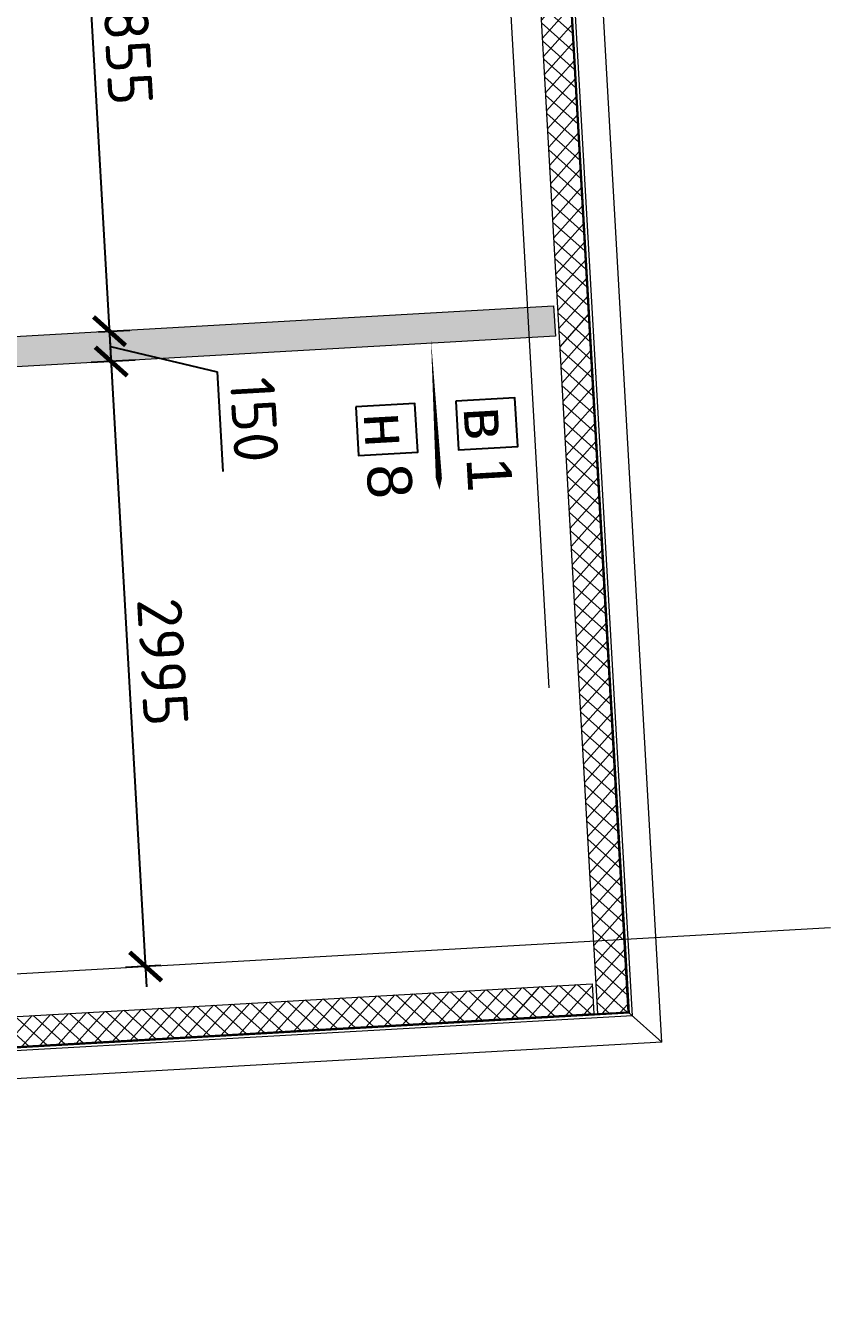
# Model space of a CAD drawing. Header units: metres. Extents: x 107714.6 to 107779.8, y 110796.6 to 110847.9.
# Drawn here: x 107728.69 to 107732.67, y 110797.51 to 110803.79 of the extents above; entities that cross this region are included whole.
import ezdxf

# ---------------------------------------------------------------- set-up
doc = ezdxf.new("R2010")
doc.units = ezdxf.units.M
doc.header["$PDMODE"] = 35
doc.header["$PDSIZE"] = 0.01
doc.linetypes.add('CENTER', pattern=[50.8, 31.75, -6.35, 6.35, -6.35])
for name, color, linetype in [('2023.11.08_В_ОТКЛОНЕНИЯ', 7, 'Continuous'), ('2023.11.08_Н_ОТКЛОНЕНИЯ', 7, 'Continuous'), ('размеры', 7, 'Continuous')]:
    doc.layers.add(name, color=color, linetype=linetype)
for name, color, linetype, lineweight in [('S-WALL-PATT', 7, 'Continuous', 0), ('Выноски', 7, 'Continuous', 15), ('Обобщенные модели', 7, 'Continuous', 18), ('ОСИ', 251, 'CENTER', 18), ('Стены', 7, 'Continuous', 18), ('Стены штриховка', 7, 'Continuous', 9), ('Цоколь', 252, 'Continuous', 18)]:
    doc.layers.add(name, color=color, linetype=linetype, lineweight=lineweight)
doc.styles.add('AxeAndPointZ', font='arial.ttf')
doc.styles.add('GOST 2.304 type A', font='isocpeur.ttf')
doc.dimstyles.new('ISO-25', dxfattribs={"dimtxt": 0.22, "dimasz": 0.15, "dimexe": 0.1, "dimexo": 0, "dimgap": 0.06, "dimtad": 1, "dimdec": 0, "dimlfac": 1000, "dimtxsty": 'GOST 2.304 type A', "dimblk": 'ARCHTICK', "dimcen": 2.5, "dimdle": 0.1, "dimadec": 0, "dimazin": 0, "dimtfac": 1, "dimtdec": 0, "dimtmove": 0, "dimatfit": 3, "dimfxl": 1, "dimarcsym": 0})

# ---------------------------------------------------------------- blocks, each defined once
blk = doc.blocks.new('_ARCHTICK')
at = {"color": 0, "linetype": 'ByBlock', "const_width": 0.15}
blk.add_lwpolyline([(-0.5, -0.5), (0.5, 0.5)], dxfattribs=at)
blk = doc.blocks.new('*D183')
at = {"layer": 'Defpoints', "color": 0, "transparency": 16777216}
for p in [(107729.1179, 110802.1243), (107729.2361, 110802.131), (107729.3631, 110799.1384)]:
    blk.add_point(p, dxfattribs=at)
at = {"layer": 'размеры', "color": 0, "lineweight": -2, "transparency": 16777216}
for p, q in [((107729.2935, 110799.0343), (107729.1122, 110802.2241)), ((107729.2361, 110802.131), (107729.0181, 110802.1186)), ((107729.3631, 110799.1384), (107729.188, 110799.1285))]:
    blk.add_line(p, q, dxfattribs=at)
at = {"layer": 'размеры', "color": 0, "lineweight": -2, "transparency": 16777216, "xscale": 0.15, "yscale": 0.15, "zscale": 0.15}
for p, rotation in [((107729.1179, 110802.1243), 93.25304974487426), ((107729.2879, 110799.1341), 273.2530497448743)]:
    blk.add_blockref('_ARCHTICK', p, dxfattribs=dict(at, rotation=rotation))
at = {"layer": 'размеры', "color": 0, "transparency": 16777216, "insert": (107729.3726, 110800.6389), "char_height": 0.22, "attachment_point": 5, "rotation": 273.25305, "style": 'GOST 2.304 type A'}
blk.add_mtext('2995', dxfattribs=at)
blk = doc.blocks.new('*D184')
at = {"layer": 'Defpoints', "color": 0, "transparency": 16777216}
for p in [(107729.0542, 110802.271), (107729.1094, 110802.2741), (107729.2361, 110802.131)]:
    blk.add_point(p, dxfattribs=at)
at = {"layer": 'размеры', "color": 0, "lineweight": -2, "transparency": 16777216}
for p, q in [((107729.1236, 110802.0245), (107729.1037, 110802.3739)), ((107729.0542, 110802.271), (107729.2092, 110802.2798)), ((107729.1137, 110802.1992), (107729.6417, 110802.073)), ((107729.2361, 110802.131), (107729.0181, 110802.1186)), ((107729.6417, 110802.073), (107729.6697, 110801.5798))]:
    blk.add_line(p, q, dxfattribs=at)
at = {"layer": 'размеры', "color": 0, "lineweight": -2, "transparency": 16777216, "xscale": 0.15, "yscale": 0.15, "zscale": 0.15}
for p, rotation in [((107729.1094, 110802.2741), 93.25304974487426), ((107729.1179, 110802.1243), 273.2530497448743)]:
    blk.add_blockref('_ARCHTICK', p, dxfattribs=dict(at, rotation=rotation))
at = {"layer": 'размеры', "color": 0, "transparency": 16777216, "insert": (107729.8254, 110801.836), "char_height": 0.22, "attachment_point": 5, "rotation": 273.25305, "style": 'GOST 2.304 type A'}
blk.add_mtext('150', dxfattribs=at)
blk = doc.blocks.new('*D185')
at = {"layer": 'Defpoints', "color": 0, "transparency": 16777216}
for p in [(107728.9474, 110805.1245), (107728.9474, 110805.1245), (107729.0542, 110802.271)]:
    blk.add_point(p, dxfattribs=at)
at = {"layer": 'размеры', "color": 0, "lineweight": -2, "transparency": 16777216}
for p, q in [((107729.1151, 110802.1743), (107728.9417, 110805.2243)), ((107728.9474, 110805.1245), (107728.8476, 110805.1188)), ((107729.0542, 110802.271), (107729.2092, 110802.2798))]:
    blk.add_line(p, q, dxfattribs=at)
at = {"layer": 'размеры', "color": 0, "lineweight": -2, "transparency": 16777216, "xscale": 0.15, "yscale": 0.15, "zscale": 0.15}
for p, rotation in [((107728.9474, 110805.1245), 93.25304974487426), ((107729.1094, 110802.2741), 273.2530497448743)]:
    blk.add_blockref('_ARCHTICK', p, dxfattribs=dict(at, rotation=rotation))
at = {"layer": 'размеры', "color": 0, "transparency": 16777216, "insert": (107729.1981, 110803.7089), "char_height": 0.22, "attachment_point": 5, "rotation": 273.25305, "style": 'GOST 2.304 type A'}
blk.add_mtext('2855', dxfattribs=at)
blk = doc.blocks.new('*U300')
at = {"layer": 'S-WALL-PATT', "lineweight": 9, "true_color": 0x636466}
h = blk.add_hatch(dxfattribs=at)
h.set_pattern_fill('ANSI37', color=251, scale=20)
h.paths.add_polyline_path([(-150, 0), (0, 0), (0, 6350), (-150, 6350)])
at = {"color": 0, "lineweight": 9}
blk.add_lwpolyline([(-150, 0), (0, 0), (0, 6350), (-150, 6350)], close=True, dxfattribs=at)
blk = doc.blocks.new('*U312')
at = {"layer": 'S-WALL-PATT', "lineweight": 9, "true_color": 0x636466}
h = blk.add_hatch(dxfattribs=at)
h.set_pattern_fill('ANSI37', color=251, scale=20)
h.paths.add_polyline_path([(-150, 0), (0, 0), (0, 4330), (-150, 4330)])
at = {"color": 0, "lineweight": 9}
blk.add_lwpolyline([(-150, 0), (0, 0), (0, 4330), (-150, 4330)], close=True, dxfattribs=at)
blk = doc.blocks.new('*U292')
at = {"layer": 'Цоколь'}
for p, q in [((10550, 0), (0, 0)), ((10550, 0), (10708.1, -158.1)), ((10552.6, -2.6), (0, -2.6)), ((10555.5, -5.5), (0, -5.5)), ((10569.9, -19.9), (0, -19.9)), ((10708.1, -158.1), (0, -158.1))]:
    blk.add_line(p, q, dxfattribs=at)
blk = doc.blocks.new('*U293')
at = {"layer": 'Цоколь'}
for p, q in [((7300, 0), (0, 0)), ((7300, 0), (7458.1, -158.1)), ((7302.6, -2.6), (0, -2.6)), ((7305.5, -5.5), (0, -5.5)), ((7319.9, -19.9), (0, -19.9)), ((7458.1, -158.1), (0, -158.1))]:
    blk.add_line(p, q, dxfattribs=at)

msp = doc.modelspace()

# ---------------------------------------------------------------- hatches: boundary and pattern name
at = {"layer": 'Стены штриховка', "lineweight": 30}
h = msp.add_hatch(dxfattribs=at)
h.set_pattern_fill('ASHLER', color=256, scale=0.2, angle=183.25305, pattern_type=2)
h.set_pattern_definition([(228.2530497, (108242.52607, 113595.21335), (0.0746092818, -0.0665841954), []), (228.2530497, (108242.53009, 113595.14276), (0.0746092818, -0.0665841954), [0.05, -0.05])])
h.paths.add_polyline_path([(107731.3138, 110802.2491), (107731.3053, 110802.3989), (107727.4515, 110802.1799), (107727.46, 110802.0301)])
h.paths.add_polyline_path([(107731.0053, 110805.3867), (107730.9968, 110805.5364), (107727.2728, 110805.3248), (107727.2813, 110805.175)])
h.paths.add_polyline_path([(107731.1351, 110805.3941), (107731.1266, 110805.5439), (107730.9968, 110805.5365), (107731.0053, 110805.3867)])
h.paths.add_polyline_path([(107730.8209, 110810.9251), (107730.8124, 110811.0749), (107730.6824, 110811.0675), (107730.6909, 110810.9177)])
h.paths.add_polyline_path([(107730.6909, 110810.9177), (107730.6824, 110811.0675), (107726.9587, 110810.8558), (107726.9672, 110810.7061)])
h.paths.add_polyline_path([(107730.7274, 110812.5725), (107730.7189, 110812.7222), (107730.5888, 110812.7148), (107730.5973, 110812.5651)])
h.paths.add_polyline_path([(107730.5973, 110812.5651), (107730.5888, 110812.7148), (107726.8651, 110812.5032), (107726.8736, 110812.3534)])
h.paths.add_polyline_path([(107730.6352, 110814.1948), (107730.6267, 110814.3446), (107730.4966, 110814.3372), (107730.5051, 110814.1875)])
h.paths.add_polyline_path([(107730.5051, 110814.1875), (107730.4966, 110814.3372), (107726.7729, 110814.1256), (107726.7814, 110813.9758)])
h.paths.add_polyline_path([(107730.4795, 110816.9404), (107730.471, 110817.0902), (107730.3405, 110817.0828), (107730.349, 110816.933)])
h.paths.add_polyline_path([(107730.349, 110816.933), (107730.3405, 110817.0828), (107726.6172, 110816.8712), (107726.6257, 110816.7214)])
h.paths.add_polyline_path([(107728.5754, 110817.1227), (107728.4236, 110819.7934), (107728.2738, 110819.7849), (107728.4256, 110817.1142)])
h.paths.add_polyline_path([(107728.5833, 110816.9829), (107728.5754, 110817.1227), (107728.4256, 110817.1142), (107728.4336, 110816.9744)])

# ---------------------------------------------------------------- linework, layer by layer
at = {"layer": '2023.11.08_В_ОТКЛОНЕНИЯ'}
msp.add_lwpolyline([(107730.6986, 110802.2392, 0, 0, 0), (107730.7412, 110801.4904, 0, 0.16, 0), (107730.7241, 110801.7899, 0.03, 0.03, 0), (107730.6986, 110802.2392, 0, 0, 0)], format="xyseb", dxfattribs=at)
msp.add_lwpolyline([(107730.8211, 110801.9287), (107730.8348, 110801.6871), (107731.1277, 110801.7038), (107731.1139, 110801.9454), (107730.8211, 110801.9287)], dxfattribs=at)
at = {"layer": '2023.11.08_Н_ОТКЛОНЕНИЯ'}
msp.add_lwpolyline([(107730.6986, 110802.2392, 0, 0, 0), (107730.7412, 110801.4904, 0, 0.16, 0), (107730.7241, 110801.7899, 0.03, 0.03, 0), (107730.6986, 110802.2392, 0, 0, 0)], format="xyseb", dxfattribs=at)
msp.add_lwpolyline([(107730.3269, 110801.9006), (107730.3406, 110801.659), (107730.6335, 110801.6757), (107730.6197, 110801.9173), (107730.3269, 110801.9006)], dxfattribs=at)
at = {"layer": 'ОСИ'}
for p, q in [((107728.76, 110844.8903), (107731.4531, 110797.5077)), ((107717.9404, 110798.4892), (107732.6749, 110799.3266))]:
    msp.add_line(p, q, dxfattribs=at)
at = {"layer": 'Стены'}
msp.add_lwpolyline([(107731.3053, 110802.3989), (107731.3138, 110802.2491), (107727.46, 110802.0301), (107727.4515, 110802.1799)], close=True, dxfattribs=at)

# ---------------------------------------------------------------- block references
at = {"layer": 'Выноски', "xscale": -0.001, "yscale": 0.001, "zscale": 0.001}
for name, p, rotation in [('*U300', (107731.5242, 110798.9006), 3.253049744874268), ('*U312', (107731.5042, 110798.8995), 93.25304974487426)]:
    msp.add_blockref(name, p, dxfattribs=dict(at, rotation=rotation))
at = {"layer": 'Обобщенные модели', "yscale": 0.001, "zscale": 0.001}
for name, p, xscale, rotation in [('*U292', (107731.0753, 110809.4422), -0.001, 93.25304974487426), ('*U293', (107724.3857, 110798.4949), 0.001, 3.253049744874279)]:
    msp.add_blockref(name, p, dxfattribs=dict(at, xscale=xscale, rotation=rotation))

# ---------------------------------------------------------------- texts
at = {"layer": '2023.11.08_В_ОТКЛОНЕНИЯ', "style": 'AxeAndPointZ'}
msp.add_text('в 1', height=0.22, rotation=273.25305, dxfattribs=at).set_placement((107730.8598, 110801.8942))
at = {"layer": '2023.11.08_Н_ОТКЛОНЕНИЯ', "style": 'AxeAndPointZ'}
msp.add_text('н 8', height=0.22, rotation=273.25305, dxfattribs=at).set_placement((107730.3656, 110801.8661))

# ---------------------------------------------------------------- dimensions: what is measured, and where the dimension line sits
at = {"layer": 'размеры'}
for base, p1, p2, picture, middle in [((107728.9474, 110805.1245), (107729.0542, 110802.271), (107728.9474, 110805.1245), '*D185', (107729.1981, 110803.7089)), ((107729.1094, 110802.2741), (107729.2361, 110802.131), (107729.0542, 110802.271), '*D184', (107729.8148, 110802.0227))]:
    dim = msp.add_linear_dim(base=base, p1=p1, p2=p2, angle=273.25305, dimstyle='ISO-25', override={"dimtmove": 1}, dxfattribs=at)
    dim.commit()
    dim.dimension.update_dxf_attribs({"geometry": picture, "text_midpoint": middle})
dim = msp.add_linear_dim(base=(107729.1179, 110802.1243), p1=(107729.3631, 110799.1384), p2=(107729.2361, 110802.131), angle=273.25305, dimstyle='ISO-25', dxfattribs=at)
dim.commit()
dim.dimension.update_dxf_attribs({"geometry": '*D183', "text_midpoint": (107729.3726, 110800.6389)})

doc.saveas('drawing.dxf')
